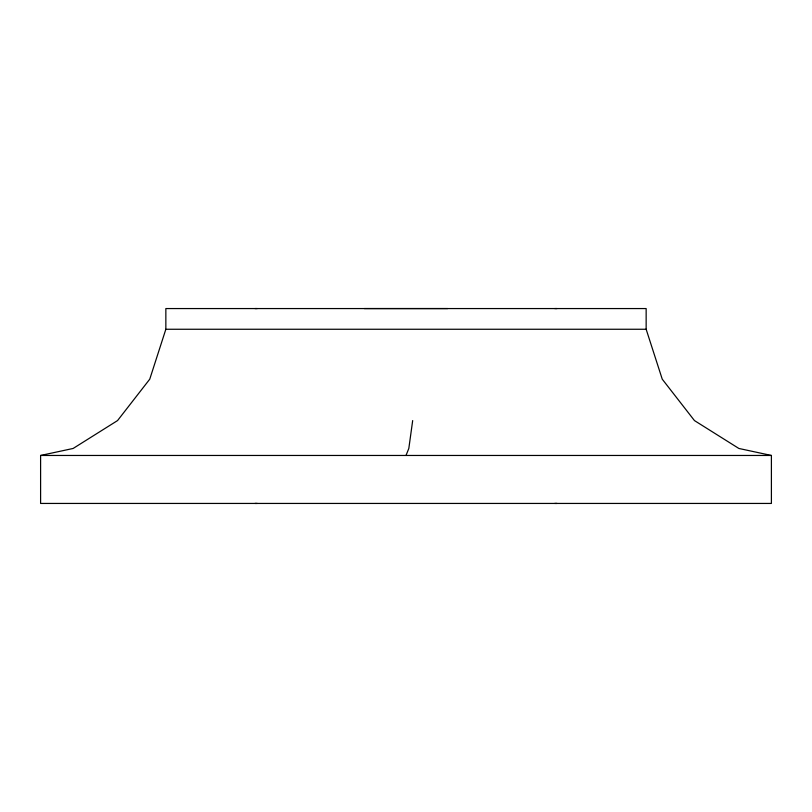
<?xml version="1.0" encoding="UTF-8"?>
<svg xmlns="http://www.w3.org/2000/svg" width="812" height="812" viewBox="0 0 812 812"><rect width="100%" height="100%" fill="white"/><g stroke="black" fill="none" stroke-linecap="round" stroke-linejoin="round"><path stroke-width="1.22" d="M412.679 420.575L408.822 448.468L406 455.461M165.851 329.256L149.753 379.174L117.547 420.575L73.121 448.468L40.6 455.461L40.6 503.44L771.4 503.44L771.4 455.461L738.879 448.468L694.453 420.575L662.247 379.174L646.149 329.256L646.149 308.56L165.851 308.56L165.851 329.256L646.149 329.256M447.706 308.56L364.294 308.56M254.968 308.56L257.262 308.56M554.738 308.56L557.032 308.56M40.6 455.461L771.4 455.461M254.968 503.44L257.262 503.44M554.738 503.44L557.032 503.44"/></g></svg>
